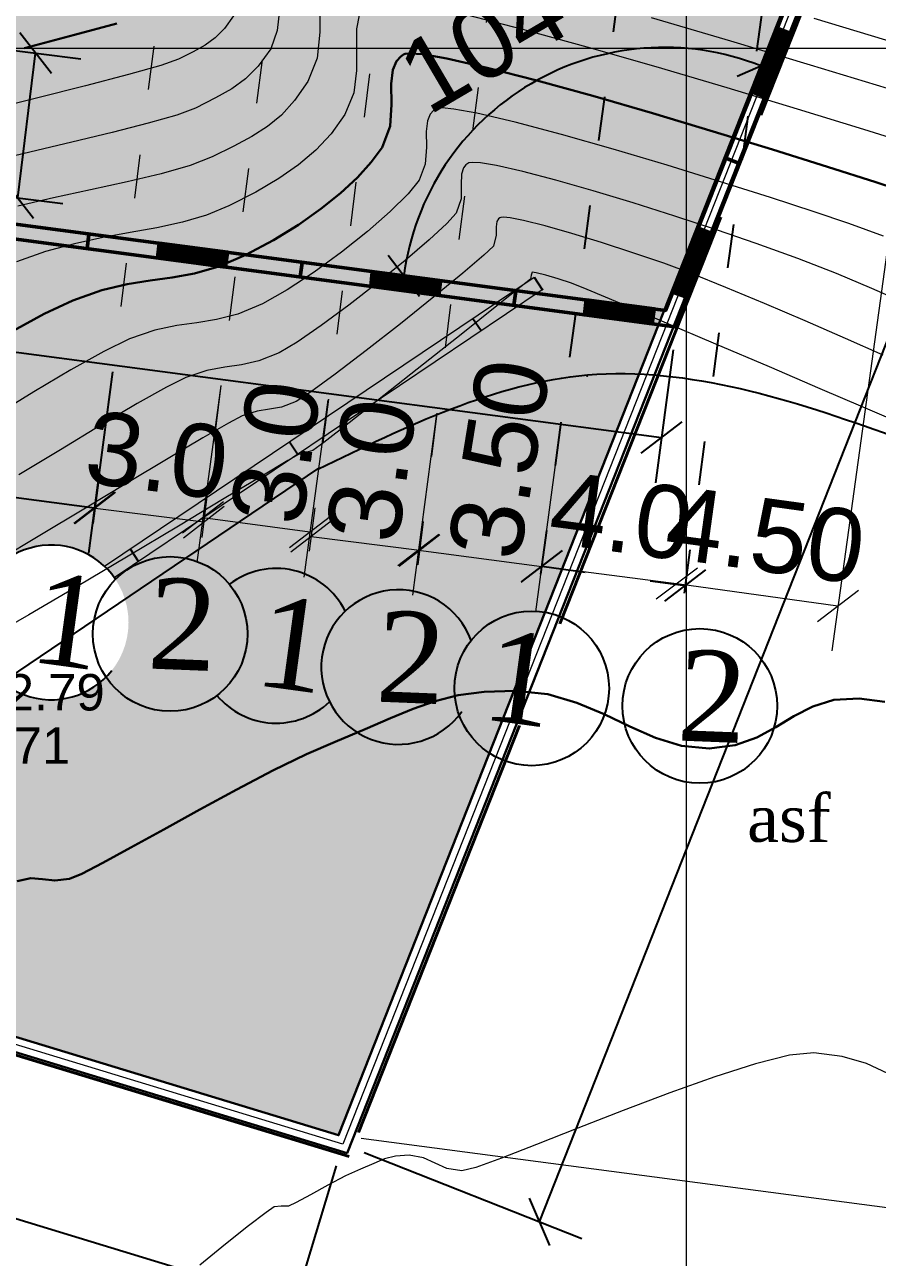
# Model space of a CAD drawing. Header units: feet. Extents: x 3381 to 683784, y 675186 to 4376258.
# Drawn here: x 682165.21 to 682188.61, y 4375631.15 to 4375664.96 of the extents above; entities that cross this region are included whole.
import ezdxf

# ---------------------------------------------------------------- set-up
doc = ezdxf.new("R2010")
doc.units = ezdxf.units.FT
doc.header["$MEASUREMENT"] = 0
doc.header["$PDMODE"] = 34
doc.header["$PDSIZE"] = 0.01
for name, pattern in [('ACAD_ISO02W100', [15, 12, -3]), ('ACAD_ISO03W100', [30, 12, -18]), ('DUZ', [0])]:
    doc.linetypes.add(name, pattern=pattern)
doc.layers.get('0').update_dxf_attribs({"linetype": 'CONTINUOUS'})
doc.layers.get('Defpoints').update_dxf_attribs({"linetype": 'CONTINUOUS'})
for name, color, linetype in [('0_Point_Height', 2, 'CONTINUOUS'), ('0_Point_Point', 7, 'CONTINUOUS'), ('Layer8', 7, 'CONTINUOUS'), ('Yazilar', 7, 'CONTINUOUS')]:
    doc.layers.add(name, color=color, linetype=linetype)
for name, color, linetype, lineweight in [('ANA HORIZONTAL', 24, 'CONTINUOUS', 30), ('HORIZANTAL', 24, 'CONTINUOUS', 13), ('km setka', 170, 'CONTINUOUS', 15)]:
    doc.layers.add(name, color=color, linetype=linetype, lineweight=lineweight)
doc.styles.get("Standard").update_dxf_attribs({"font": 'arial.ttf', "height": 2})
doc.styles.add('style5', font='ariall.ttf', dxfattribs={"height": 400})
doc.dimstyles.new('ISO-25', dxfattribs={"dimtxt": 2, "dimasz": 1, "dimexe": 1.25, "dimexo": 0.625, "dimtad": 1, "dimtxsty": 'Standard', "dimblk": 'OBLIQUE', "dimcen": 2.5, "dimadec": 0, "dimazin": 0, "dimtfac": 1, "dimtmove": 0, "dimatfit": 3, "dimldrblk": 'OBLIQUE', "dimfxl": 1, "dimarcsym": 0})

# ---------------------------------------------------------------- blocks, each defined once
blk = doc.blocks.new('_Oblique')
at = {"color": 0, "linetype": 'ByBlock', "lineweight": -2}
blk.add_line((-0.5, -0.5), (0.5, 0.5), dxfattribs=at)
blk = doc.blocks.new('*D64')
at = {"color": 0, "lineweight": -2, "transparency": 16777216}
for p, q in [((682081.761, 4375661.66), (682080.25, 4375656.696)), ((682080.614, 4375657.892), (682172.614, 4375629.892)), ((682173.761, 4375633.66), (682172.25, 4375628.696))]:
    blk.add_line(p, q, dxfattribs=at)
at = {"layer": 'Defpoints', "color": 0, "lineweight": 18, "transparency": 16777216}
for p in [(682081.943, 4375662.258), (682173.943, 4375634.258), (682172.614, 4375629.892)]:
    blk.add_point(p, dxfattribs=at)
at = {"color": 0, "lineweight": -2, "transparency": 16777216}
for p, rotation in [((682080.614, 4375657.892), 163.072486935853), ((682172.614, 4375629.892), 343.072486935853)]:
    blk.add_blockref('_Oblique', p, dxfattribs=dict(at, rotation=rotation))
at = {"color": 0, "lineweight": 18, "transparency": 16777216, "insert": (682127.146, 4375645.639), "char_height": 2, "attachment_point": 5, "rotation": 343.0725}
blk.add_mtext('96,17', dxfattribs=at)
blk = doc.blocks.new('*D65')
at = {"color": 0, "lineweight": -2, "transparency": 16777216}
for p, q in [((682206.524, 4375715.029), (682212.499, 4375712.668)), ((682179.336, 4375632.128), (682211.336, 4375713.128)), ((682174.524, 4375634.029), (682180.499, 4375631.668))]:
    blk.add_line(p, q, dxfattribs=at)
at = {"layer": 'Defpoints', "color": 0, "lineweight": 18, "transparency": 16777216}
for p in [(682205.943, 4375715.258), (682211.336, 4375713.128), (682173.943, 4375634.258)]:
    blk.add_point(p, dxfattribs=at)
at = {"color": 0, "lineweight": -2, "transparency": 16777216}
for p, rotation in [((682211.336, 4375713.128), 68.44292071496228), ((682179.336, 4375632.128), 248.4429207149623)]:
    blk.add_blockref('_Oblique', p, dxfattribs=dict(at, rotation=rotation))
at = {"color": 0, "lineweight": 18, "transparency": 16777216, "insert": (682193.637, 4375673.299), "char_height": 2, "attachment_point": 5, "rotation": 68.4429}
blk.add_mtext('87,09', dxfattribs=at)
blk = doc.blocks.new('*D54')
at = {"color": 0, "linetype": 'ACAD_ISO03W100', "lineweight": -2, "ltscale": 0.1, "transparency": 16777216}
for p, q in [((682183.109, 4375677.845), (682179.234, 4375648.868)), ((682187.047, 4375677.319), (682183.172, 4375648.341)), ((682179.4, 4375650.107), (682183.338, 4375649.58))]:
    blk.add_line(p, q, dxfattribs=at)
at = {"layer": 'Defpoints', "color": 0, "linetype": 'ACAD_ISO03W100', "lineweight": 9, "ltscale": 0.1, "transparency": 16777216}
for p in [(682183.192, 4375678.465), (682187.13, 4375677.938), (682183.338, 4375649.58)]:
    blk.add_point(p, dxfattribs=at)
at = {"color": 0, "linetype": 'ACAD_ISO03W100', "lineweight": -2, "ltscale": 0.1, "transparency": 16777216}
for p, rotation in [((682179.4, 4375650.107), 172.3837789304627), ((682183.338, 4375649.58), 352.3837789304627)]:
    blk.add_blockref('_Oblique', p, dxfattribs=dict(at, rotation=rotation))
at = {"color": 0, "linetype": 'ACAD_ISO03W100', "lineweight": 18, "ltscale": 0.1, "transparency": 16777216, "insert": (682181.587, 4375651.475), "char_height": 2, "attachment_point": 5, "rotation": 352.3838}
blk.add_mtext('{\\fArial|b0|i0|c238|p34;4.0}', dxfattribs=at)
blk = doc.blocks.new('*D62')
at = {"color": 0, "lineweight": -2, "transparency": 16777216}
for p, q in [((682158.644, 4375656.621), (682157.989, 4375651.649)), ((682167.619, 4375655.439), (682166.965, 4375650.467)), ((682158.153, 4375652.888), (682167.128, 4375651.707))]:
    blk.add_line(p, q, dxfattribs=at)
at = {"layer": 'Defpoints', "color": 0, "lineweight": 9, "transparency": 16777216}
for p in [(682158.725, 4375657.24), (682167.701, 4375656.059), (682167.128, 4375651.707)]:
    blk.add_point(p, dxfattribs=at)
at = {"color": 0, "lineweight": -2, "transparency": 16777216}
for p, rotation in [((682158.153, 4375652.888), 172.5021527093516), ((682167.128, 4375651.707), 352.5021527093517)]:
    blk.add_blockref('_Oblique', p, dxfattribs=dict(at, rotation=rotation))
at = {"color": 0, "lineweight": 18, "transparency": 16777216, "insert": (682163.018, 4375653.908), "char_height": 2, "attachment_point": 5, "rotation": 352.5022}
blk.add_mtext('{\\fArial|b0|i0|c238|p34;9.0}', dxfattribs=at)
blk = doc.blocks.new('*D43')
at = {"color": 0, "lineweight": -2, "transparency": 16777216}
for p, q in [((682160.319, 4375664.82), (682166.754, 4375664.025)), ((682165.023, 4375660.213), (682165.513, 4375664.179)), ((682159.829, 4375660.855), (682166.264, 4375660.06))]:
    blk.add_line(p, q, dxfattribs=at)
at = {"layer": 'Defpoints', "color": 0, "lineweight": 18, "transparency": 16777216}
for p in [(682159.698, 4375664.897, 688), (682165.513, 4375664.179), (682159.208, 4375660.931, 688)]:
    blk.add_point(p, dxfattribs=at)
at = {"color": 0, "lineweight": -2, "transparency": 16777216}
for p, rotation in [((682165.513, 4375664.179), 82.95726381748912), ((682165.023, 4375660.213), 262.9572638174891)]:
    blk.add_blockref('_Oblique', p, dxfattribs=dict(at, rotation=rotation))
at = {"color": 0, "lineweight": 18, "transparency": 16777216, "insert": (682163.634, 4375662.398), "char_height": 2, "attachment_point": 5, "rotation": 82.9573}
blk.add_mtext('{\\fArial|b0|i0|c238|p34;4.0}', dxfattribs=at)
blk = doc.blocks.new('*D34')
at = {"color": 0, "lineweight": -2, "transparency": 16777216}
for p, q in [((682085.389, 4375668.968), (682084.906, 4375665.321)), ((682085.07, 4375666.56), (682182.69, 4375653.636)), ((682183.009, 4375656.045), (682182.526, 4375652.397))]:
    blk.add_line(p, q, dxfattribs=at)
at = {"layer": 'Defpoints', "color": 0, "lineweight": 9, "transparency": 16777216}
for p in [(682085.471, 4375669.588), (682183.091, 4375656.664), (682182.69, 4375653.636)]:
    blk.add_point(p, dxfattribs=at)
at = {"color": 0, "lineweight": -2, "transparency": 16777216}
for p, rotation in [((682085.07, 4375666.56), 172.4585361197717), ((682182.69, 4375653.636), 352.4585361197717)]:
    blk.add_blockref('_Oblique', p, dxfattribs=dict(at, rotation=rotation))
at = {"color": 0, "lineweight": 18, "transparency": 16777216, "insert": (682134.096, 4375661.73), "char_height": 2, "attachment_point": 5, "rotation": 352.4585}
blk.add_mtext('{\\fArial|b0|i0|c238|p34;98.50}', dxfattribs=at)
blk = doc.blocks.new('*D31')
at = {"color": 0, "lineweight": -2, "transparency": 16777216}
blk.add_line((682088.606, 4375674.769), (682089.381, 4375676.282), dxfattribs=at)
blk.add_arc((682086.143, 4375669.959), 5.853, 352.4341, 62.879, dxfattribs=at)
at = {"layer": 'Defpoints', "color": 0, "lineweight": 30, "transparency": 16777216}
for p in [(682088.321, 4375674.213), (682087.459, 4375672.531), (682091.772, 4375671.565), (682086.143, 4375669.959), (682182.797, 4375657.122)]:
    blk.add_point(p, dxfattribs=at)
at = {"color": 0, "lineweight": -2, "transparency": 16777216}
for p, rotation in [((682088.811, 4375675.169), 152.8790078116275), ((682091.945, 4375669.189), 262.4341392840525)]:
    blk.add_blockref('_Oblique', p, dxfattribs=dict(at, rotation=rotation))
at = {"color": 0, "lineweight": 18, "transparency": 16777216, "insert": (682092.785, 4375673.44), "char_height": 2, "attachment_point": 5, "rotation": 297.6566}
blk.add_mtext('70°', dxfattribs=at)
blk = doc.blocks.new('*D32')
at = {"color": 0, "lineweight": -2, "transparency": 16777216}
blk.add_arc((682182.762, 4375657.126), 7.21, 68.4429, 172.4341, dxfattribs=at)
at = {"layer": 'Defpoints', "color": 0, "lineweight": 30, "transparency": 16777216}
for p in [(682205.683, 4375715.144), (682086.143, 4375669.959), (682177.424, 4375661.972), (682182.797, 4375657.122), (682173.825, 4375634.503)]:
    blk.add_point(p, dxfattribs=at)
at = {"color": 0, "lineweight": -2, "transparency": 16777216}
for p, rotation in [((682185.411, 4375663.832), 338.4429207148453), ((682175.615, 4375658.076), 262.4341392845762)]:
    blk.add_blockref('_Oblique', p, dxfattribs=dict(at, rotation=rotation))
at = {"color": 0, "lineweight": 18, "transparency": 16777216, "insert": (682178.276, 4375664.762), "char_height": 2, "attachment_point": 5, "rotation": 30.4385}
blk.add_mtext('104°', dxfattribs=at)

msp = doc.modelspace()

# ---------------------------------------------------------------- hatches: boundary and pattern name
at = {"lineweight": 25}
h = msp.add_hatch(dxfattribs=at)
h.set_pattern_fill('GRASS', color=3)
h.set_pattern_definition([(90, (1287.3136, 801.1559), (-0.707106781, 0.707106781), [0.1875, -1.226713563]), (45, (1287.3136, 801.1559), (-0.70710678119, 0.70710678119), [0.1875, -0.8125]), (135, (1287.3136, 801.1559), (-0.70710678119, -0.70710678119), [0.1875, -0.8125])])
edge = h.paths.add_edge_path(flags=16)
edge.add_arc((682100.284, 4375677.651), 3.56, 0, 360)
edge = h.paths.add_edge_path()
edge.add_arc((682165.941, 4375648.566), 2.121, 0, 360)
edge = h.paths.add_edge_path()
edge.add_line((682103.076, 4375679.859), (682107.613, 4375679.251))
edge.add_line((682107.613, 4375679.251), (682108.001, 4375682.14))
edge.add_line((682108.001, 4375682.14), (682100.674, 4375683.13))
edge.add_line((682100.674, 4375683.13), (682102.815, 4375698.986))
edge.add_line((682102.815, 4375698.986), (682111.188, 4375697.855))
edge.add_line((682111.188, 4375697.855), (682111.915, 4375703.238))
edge.add_line((682111.915, 4375703.238), (682107.263, 4375703.91))
edge.add_line((682107.263, 4375703.91), (682108.077, 4375709.551))
edge.add_line((682108.077, 4375709.551), (682116.199, 4375708.398))
edge.add_line((682116.199, 4375708.398), (682119.945, 4375735.513))
edge.add_line((682119.945, 4375735.513), (682120.038, 4375736.202))
edge.add_line((682120.038, 4375736.202), (682119.768, 4375735.709))
edge.add_line((682119.768, 4375735.709), (682082.23, 4375662.38))
edge.add_line((682082.23, 4375662.38), (682173.825, 4375634.503))
edge.add_line((682173.825, 4375634.503), (682205.683, 4375715.144))
edge.add_line((682205.683, 4375715.144), (682198.572, 4375717.865))
edge.add_line((682198.572, 4375717.865), (682196.818, 4375713.281))
edge.add_line((682196.818, 4375713.281), (682188.454, 4375716.215))
edge.add_arc((682347.883, 4375651.33), 172.127, 157.85455, 159.31778)
edge.add_line((682186.849, 4375712.122), (682200.214, 4375710.326))
edge.add_line((682200.214, 4375710.326), (682199.472, 4375705.078))
edge.add_line((682199.472, 4375705.078), (682186.143, 4375706.885))
edge.add_arc((682186.443, 4375703.744), 3.155, 95.4615, 167.5925)
edge.add_line((682183.362, 4375704.422), (682183.362, 4375703.467))
edge.add_line((682183.362, 4375703.467), (682185.028, 4375703.86))
edge.add_line((682185.028, 4375703.86), (682190.62, 4375702.881))
edge.add_line((682190.62, 4375702.881), (682188.67, 4375689.698))
edge.add_line((682188.67, 4375689.698), (682188.451, 4375689.698))
edge.add_line((682188.451, 4375689.698), (682183.362, 4375690.415))
edge.add_line((682183.362, 4375690.415), (682183.973, 4375695.783))
edge.add_line((682183.973, 4375695.783), (682189.076, 4375695.084))
edge.add_line((682189.076, 4375695.084), (682189.427, 4375697.646))
edge.add_line((682189.427, 4375697.646), (682184.247, 4375698.356))
edge.add_line((682184.247, 4375698.356), (682184.843, 4375703.444))
edge.add_line((682184.843, 4375703.444), (682183.262, 4375703.235))
edge.add_line((682183.262, 4375703.235), (682181.206, 4375687.269))
edge.add_line((682181.206, 4375687.269), (682189.942, 4375686.06))
edge.add_line((682189.942, 4375686.06), (682189.111, 4375678.704))
edge.add_line((682189.111, 4375678.704), (682180.328, 4375679.919))
edge.add_line((682180.328, 4375679.919), (682179.949, 4375677.269))
edge.add_line((682179.949, 4375677.269), (682173.822, 4375678.073))
edge.add_arc((682173.385, 4375668.082), 10, 87.4993, 110.7786)
edge.add_line((682169.838, 4375677.432), (682179.587, 4375676.005))
edge.add_line((682179.587, 4375676.005), (682178.96, 4375672.511))
edge.add_line((682178.96, 4375672.511), (682175.65, 4375673.037))
edge.add_line((682175.65, 4375673.037), (682176.043, 4375676.111))
edge.add_line((682176.043, 4375676.111), (682173.512, 4375676.446))
edge.add_line((682173.512, 4375676.446), (682173.107, 4375673.384))
edge.add_line((682173.107, 4375673.384), (682169.783, 4375673.824))
edge.add_line((682169.783, 4375673.824), (682170.135, 4375676.921))
edge.add_line((682170.135, 4375676.921), (682169.341, 4375677.228))
edge.add_arc((682173.555, 4375667.869), 10.263, 114.2395, 179.0096)
edge.add_line((682163.293, 4375668.047), (682162.943, 4375665.411))
edge.add_line((682162.943, 4375665.411), (682159.957, 4375665.738))
edge.add_line((682159.957, 4375665.738), (682159.076, 4375660.875))
edge.add_line((682159.076, 4375660.875), (682150.367, 4375662.088))
edge.add_line((682150.367, 4375662.088), (682151.054, 4375666.989))
edge.add_line((682151.054, 4375666.989), (682144.128, 4375667.908))
edge.add_line((682144.128, 4375667.908), (682144.563, 4375671.182))
edge.add_arc((682141.589, 4375671.577), 3, 352.4412, 442.1402)
edge.add_line((682141.999, 4375674.549), (682130.113, 4375676.189))
edge.add_line((682130.113, 4375676.189), (682128.842, 4375666.772))
edge.add_line((682128.842, 4375666.772), (682121.539, 4375667.751))
edge.add_line((682121.539, 4375667.751), (682122.793, 4375677.2))
edge.add_line((682122.793, 4375677.2), (682119.777, 4375677.622))
edge.add_line((682119.777, 4375677.622), (682118.516, 4375668.117))
edge.add_line((682118.516, 4375668.117), (682117.086, 4375668.391))
edge.add_line((682117.086, 4375668.391), (682106.365, 4375669.935))
edge.add_line((682106.365, 4375669.935), (682107.414, 4375677.765))
edge.add_line((682107.414, 4375677.765), (682103.794, 4375678.25))
edge.add_arc((682100.284, 4375677.651), 3.56, 9.688, 38.3434)
at = {"lineweight": 50}
h = msp.add_hatch(dxfattribs=at)
h.set_pattern_fill('ANSI31', scale=0.3, angle=76.0049)
h.set_pattern_definition([(121.0048721836, (4762644.893145, 2652620.028507), (-0.03214213128778, -0.01931666110587), [])])
h.paths.add_polyline_path([(682185.165, 4375663.112), (682185.861, 4375664.871), (682186.238, 4375664.719), (682185.548, 4375662.969)])
h = msp.add_hatch(dxfattribs=at)
h.set_pattern_fill('ANSI31', scale=0.3, angle=76.0057)
h.set_pattern_definition([(121.00571866655, (4762668.182026, 2652674.825982), (-0.0321418459016, -0.01931713596884), [])])
h.paths.add_polyline_path([(682182.999, 4375657.624), (682183.696, 4375659.383), (682184.071, 4375659.232), (682183.381, 4375657.482)])
h = msp.add_hatch(dxfattribs=at)
h.set_pattern_fill('ANSI31', scale=0.3, angle=-0.0118)
h.set_pattern_definition([(44.9882312419, (-3810.842687, -236.46848), (-0.0265110571503, 0.02652195031993), [])])
h.paths.add_polyline_path([(682168.905, 4375658.968), (682170.78, 4375658.717), (682170.725, 4375658.312), (682168.86, 4375658.559)])
h = msp.add_hatch(dxfattribs=at)
h.set_pattern_fill('ANSI31', scale=0.3, angle=-0.0118)
h.set_pattern_definition([(44.9882312419, (-3804.99408, -237.243376), (-0.0265110571503, 0.02652195031993), [])])
h.paths.add_polyline_path([(682174.752, 4375658.171), (682176.627, 4375657.92), (682176.573, 4375657.537), (682174.708, 4375657.784)])
h = msp.add_hatch(dxfattribs=at)
h.set_pattern_fill('ANSI31', scale=0.3, angle=-0.0118)
h.set_pattern_definition([(44.9882312419, (-3799.13223, -238.023863), (-0.0265110571503, 0.02652195031993), [])])
h.paths.add_polyline_path([(682180.617, 4375657.411), (682182.488, 4375657.163), (682182.434, 4375656.752), (682180.57, 4375657)])

# ---------------------------------------------------------------- linework, layer by layer
at = {"color": 7, "lineweight": 18}
for p, q in [((682191.721, 4375679.401), (682187.357, 4375647.783)), ((682170.593, 4375655.063), (682169.937, 4375650.207)), ((682173.527, 4375654.667), (682172.871, 4375649.81)), ((682176.517, 4375654.288), (682175.852, 4375649.311)), ((682179.899, 4375653.836), (682179.233, 4375648.859)), ((682167.149, 4375651.7), (682170.125, 4375651.323)), ((682170.104, 4375651.445), (682173.038, 4375651.049)), ((682173.072, 4375650.922), (682176.048, 4375650.546)), ((682176.017, 4375650.55), (682179.399, 4375650.098)), ((682179.409, 4375650.106), (682183.442, 4375649.585)), ((682183.107, 4375649.631), (682187.528, 4375649.021)), ((682174.444, 4375634.422), (682208.255, 4375629.973))]:
    msp.add_line(p, q, dxfattribs=at)
at = {"color": 7, "linetype": 'ACAD_ISO03W100', "lineweight": 18, "ltscale": 0.1}
for p, q in [((682169.882, 4375673.3), (682166.992, 4375650.46)), ((682172.858, 4375672.923), (682169.969, 4375650.083)), ((682175.807, 4375672.543), (682172.915, 4375649.682)), ((682178.784, 4375672.166), (682175.891, 4375649.306))]:
    msp.add_line(p, q, dxfattribs=at)
at = {"color": 7, "lineweight": 50}
for p, q in [((682184.451, 4375661.3), (682184.829, 4375661.155)), ((682166.976, 4375659.204), (682166.925, 4375658.82)), ((682172.825, 4375658.427), (682172.773, 4375658.042)), ((682178.687, 4375657.649), (682178.636, 4375657.265))]:
    msp.add_line(p, q, dxfattribs=at)
at = {"linetype": 'Continuous', "lineweight": 0}
for p, q in [((682167.401, 4375650.105, 682.79), (682179.191, 4375658.032, 682.842)), ((682167.666, 4375649.801, 682.79), (682179.414, 4375657.7, 682.842))]:
    msp.add_line(p, q, dxfattribs=at)
at = {"linetype": 'Continuous'}
for p, q in [((682179.191, 4375658.032, 682.842), (682179.414, 4375657.7, 682.842)), ((682177.514, 4375656.905, 682.839), (682177.737, 4375656.573, 682.839)), ((682172.479, 4375653.52), (682172.703, 4375653.188)), ((682168.107, 4375650.58), (682168.331, 4375650.249))]:
    msp.add_line(p, q, dxfattribs=at)
at = {"color": 30, "linetype": 'Continuous'}
msp.add_line((682162.056, 4375645.202, 682.709), (682173.283, 4375652.795, 682.82), dxfattribs=at)
at = {"color": 6, "linetype": 'ACAD_ISO02W100', "lineweight": 40, "elevation": 374.953}
msp.add_lwpolyline([(682207.23, 4375740.233), (682222.258, 4375723.541), (682213.835, 4375725.27), (682195.096, 4375719.624), (682206.391, 4375715.474), (682174.113, 4375633.919), (682081.49, 4375662.079), (682124.812, 4375746.714), (682183.067, 4375724.363), (682204.2, 4375732.115), (682207.23, 4375740.233)], dxfattribs=at)
at = {"color": 7, "lineweight": 30}
for points in [[(682193.828, 4375720.109), (682206.203, 4375715.373), (682174.061, 4375634.013), (682081.656, 4375662.137), (682124.847, 4375746.509), (682184.486, 4375723.684)], [(682193.686, 4375719.735), (682205.683, 4375715.144), (682173.825, 4375634.503), (682082.23, 4375662.38), (682125.039, 4375746.007), (682184.343, 4375723.311)]]:
    msp.add_lwpolyline(points, dxfattribs=at)
at = {"color": 1, "lineweight": 0}
msp.add_lwpolyline([(682081.943, 4375662.258), (682124.943, 4375746.258), (682205.943, 4375715.258), (682173.943, 4375634.258)], close=True, dxfattribs=at)
at = {"color": 7, "lineweight": 50}
for points in [[(682184.595, 4375723.244), (682184.77, 4375723.605), (682159.447, 4375733.287), (682120.553, 4375738.12), (682085.507, 4375669.657), (682183.056, 4375656.669), (682198.833, 4375696.585), (682198.474, 4375696.727), (682182.797, 4375657.122), (682086.143, 4375669.959), (682120.832, 4375737.687), (682159.346, 4375732.913), (682184.595, 4375723.244)], [(682185.165, 4375663.112), (682185.863, 4375664.868), (682186.238, 4375664.72), (682185.546, 4375662.97), (682185.183, 4375663.105)], [(682183, 4375657.624), (682183.694, 4375659.382), (682184.069, 4375659.234), (682183.378, 4375657.484), (682183.014, 4375657.619)], [(682168.906, 4375658.967), (682170.78, 4375658.718), (682170.726, 4375658.314), (682168.86, 4375658.563), (682168.904, 4375658.948)], [(682174.752, 4375658.171), (682176.625, 4375657.922), (682176.574, 4375657.538), (682174.709, 4375657.786), (682174.752, 4375658.171)], [(682180.617, 4375657.411), (682182.488, 4375657.163), (682182.434, 4375656.752), (682180.57, 4375657), (682180.617, 4375657.411)]]:
    msp.add_lwpolyline(points, dxfattribs=at)
at = {"color": 7, "linetype": 'DUZ', "lineweight": 25}
for centre in [(682169.205, 4375648.25, 682.784), (682179.126, 4375646.757, -929.671), (682183.738, 4375646.275, -929.671)]:
    msp.add_circle(centre, 2.121, dxfattribs=at)
for centre, start, end in [((682165.941, 4375648.566, -1859.342), 33.8478, 321.625), ((682172.115, 4375647.925), 26.7507, 127.266), ((682175.471, 4375647.342, -1626.171), 20.1455, 325.0087), ((682172.115, 4375647.925), 219.9711, 313.5574)]:
    msp.add_arc(centre, 2.121, start, end, dxfattribs=at)
at = {"color": 30, "linetype": 'Continuous'}
msp.add_open_spline([(682173.255, 4375652.77), (682175.691, 4375653.953), (682180.785, 4375656.425), (682189.651, 4375653.601), (682196.922, 4375650.574), (682201.291, 4375645.326), (682202.242, 4375639.669), (682202.364, 4375635.689), (682202.438, 4375633.275)], degree=3, knots=[0, 0, 0, 0, 7.836941, 16.383664, 26.472949, 31.316468, 36.03358, 43.306752, 43.306752, 43.306752, 43.306752], dxfattribs=at)
at = {"layer": '0_Point_Point'}
for p in [(682179.414, 4375657.7, 682.842), (682180.648, 4375655.328, 682.839), (682173.283, 4375652.795, 682.82)]:
    msp.add_point(p, dxfattribs=at)
at = {"layer": 'ANA HORIZONTAL', "color": 32, "lineweight": 30}
for points, elevation in [([(682167.745, 4375664.993), (682166.584, 4375664.681), (682165.211, 4375664.32)], 687.5), ([(682189.631, 4375660.296), (682188.569, 4375660.642), (682187.246, 4375661.064), (682185.735, 4375661.536), (682184.107, 4375662.033), (682182.438, 4375662.531), (682180.799, 4375663.005), (682179.262, 4375663.43), (682177.902, 4375663.781), (682176.792, 4375664.033), (682176.131, 4375664.147), (682175.793, 4375664.172), (682175.652, 4375664.158), (682175.608, 4375664.141), (682175.532, 4375664.088), (682175.415, 4375663.961), (682175.313, 4375663.722), (682175.272, 4375663.334), (682175.281, 4375662.772), (682175.239, 4375662.175), (682175.019, 4375661.595), (682174.724, 4375661.189), (682174.344, 4375660.768), (682173.883, 4375660.338), (682173.343, 4375659.905), (682172.727, 4375659.475), (682172.037, 4375659.054), (682171.278, 4375658.648), (682170.536, 4375658.331), (682169.876, 4375658.14), (682169.262, 4375658.028), (682168.656, 4375657.945), (682168.025, 4375657.844), (682167.33, 4375657.678), (682166.538, 4375657.397), (682165.747, 4375657.027), (682164.896, 4375656.565)], 685)]:
    msp.add_lwpolyline(points, dxfattribs=dict(at, elevation=elevation))
at = {"layer": 'ANA HORIZONTAL', "color": 16, "lineweight": 30, "elevation": 682.5}
msp.add_lwpolyline([(682188.819, 4375646.384), (682188.109, 4375646.482), (682187.416, 4375646.442), (682186.835, 4375646.262), (682186.32, 4375645.995), (682185.824, 4375645.693), (682185.302, 4375645.409), (682184.708, 4375645.196), (682183.996, 4375645.104), (682183.238, 4375645.181), (682182.522, 4375645.402), (682181.821, 4375645.711), (682181.112, 4375646.05), (682180.368, 4375646.364), (682179.564, 4375646.597), (682178.676, 4375646.691), (682177.823, 4375646.663), (682177.106, 4375646.567), (682176.474, 4375646.411), (682175.873, 4375646.199), (682175.25, 4375645.939), (682174.553, 4375645.635), (682173.729, 4375645.294), (682172.943, 4375644.951), (682172.026, 4375644.502), (682171.034, 4375643.983), (682170.018, 4375643.434), (682169.031, 4375642.891), (682168.127, 4375642.392), (682167.358, 4375641.974), (682166.778, 4375641.674), (682166.439, 4375641.53), (682166.04, 4375641.485), (682165.706, 4375641.524), (682165.38, 4375641.55), (682165.005, 4375641.469)], dxfattribs=at)
at = {"layer": 'HORIZANTAL', "color": 32, "linetype": 'Continuous', "lineweight": 13}
for points, elevation in [([(682172.215, 4375665.443), (682172.143, 4375664.798), (682171.963, 4375664.302), (682171.62, 4375663.825), (682171.276, 4375663.475), (682170.897, 4375663.2), (682170.449, 4375662.951), (682169.898, 4375662.675), (682169.391, 4375662.483), (682168.603, 4375662.256), (682167.615, 4375662.003), (682166.505, 4375661.735), (682165.352, 4375661.465), (682164.236, 4375661.201)], 686.5), ([(682173.316, 4375665.481), (682173.314, 4375664.757), (682173.236, 4375664.044), (682172.982, 4375663.4), (682172.617, 4375662.881), (682172.257, 4375662.483), (682171.876, 4375662.166), (682171.449, 4375661.894), (682170.951, 4375661.629), (682170.358, 4375661.333), (682169.754, 4375661.096), (682168.957, 4375660.868), (682168.025, 4375660.647), (682167.02, 4375660.428), (682165.999, 4375660.209), (682165.023, 4375659.984)], 686), ([(682170.945, 4375665.205), (682170.694, 4375664.856), (682170.443, 4375664.601), (682170.167, 4375664.401), (682169.84, 4375664.219), (682169.438, 4375664.017), (682168.949, 4375663.845), (682168.059, 4375663.593), (682166.883, 4375663.285), (682165.538, 4375662.946), (682164.14, 4375662.598)], 687), ([(682174.394, 4375665.223), (682174.321, 4375664.849), (682174.316, 4375664.303), (682174.321, 4375663.704), (682174.246, 4375663.09), (682174, 4375662.497), (682173.623, 4375661.971), (682173.204, 4375661.516), (682172.729, 4375661.112), (682172.183, 4375660.737), (682171.551, 4375660.37), (682170.818, 4375659.99), (682170.202, 4375659.735), (682169.541, 4375659.542), (682168.842, 4375659.391), (682168.11, 4375659.257), (682167.353, 4375659.119), (682166.576, 4375658.954), (682165.787, 4375658.739), (682164.991, 4375658.452)], 685.5), ([(682189.872, 4375661.573), (682188.235, 4375662.085), (682186.416, 4375662.646), (682184.492, 4375663.228), (682182.542, 4375663.804), (682180.646, 4375664.348), (682178.882, 4375664.832), (682177.329, 4375665.23)], 685.5), ([(682188.885, 4375663.207), (682186.778, 4375663.851), (682184.592, 4375664.506), (682182.408, 4375665.146)], 686), ([(682189.232, 4375664.419), (682186.872, 4375665.134)], 686.5), ([(682188.779, 4375659.158), (682187.823, 4375659.506), (682186.876, 4375659.828), (682185.677, 4375660.219), (682184.306, 4375660.654), (682182.841, 4375661.104), (682181.361, 4375661.544), (682179.944, 4375661.946), (682178.67, 4375662.284), (682177.618, 4375662.532), (682176.987, 4375662.647), (682176.665, 4375662.676), (682176.531, 4375662.664), (682176.49, 4375662.649), (682176.431, 4375662.608), (682176.341, 4375662.51), (682176.263, 4375662.327), (682176.231, 4375662.029), (682176.238, 4375661.597), (682176.206, 4375661.138), (682176.037, 4375660.693), (682175.734, 4375660.32), (682175.245, 4375659.839), (682174.618, 4375659.292), (682173.905, 4375658.723), (682173.154, 4375658.173), (682172.415, 4375657.687), (682171.738, 4375657.306), (682171.063, 4375657.024), (682170.479, 4375656.871), (682169.936, 4375656.787), (682169.388, 4375656.711), (682168.787, 4375656.583), (682168.085, 4375656.341), (682167.383, 4375656.001), (682166.481, 4375655.497), (682165.462, 4375654.89), (682164.404, 4375654.242)], 684.5), ([(682189.358, 4375657.336), (682188.461, 4375657.728), (682187.485, 4375658.133), (682186.429, 4375658.546), (682185.287, 4375658.961), (682184.196, 4375659.335), (682183.057, 4375659.71), (682181.913, 4375660.071), (682180.808, 4375660.404), (682179.785, 4375660.696), (682178.886, 4375660.931), (682178.156, 4375661.096), (682177.722, 4375661.167), (682177.498, 4375661.181), (682177.402, 4375661.169), (682177.372, 4375661.157), (682177.322, 4375661.12), (682177.25, 4375661.03), (682177.2, 4375660.858), (682177.193, 4375660.577), (682177.186, 4375660.182), (682177.055, 4375659.79), (682176.799, 4375659.504), (682176.309, 4375659.055), (682175.652, 4375658.497), (682174.896, 4375657.884), (682174.105, 4375657.27), (682173.348, 4375656.709), (682172.69, 4375656.255), (682172.198, 4375655.963), (682171.638, 4375655.738), (682171.159, 4375655.631), (682170.704, 4375655.569), (682170.214, 4375655.479), (682169.632, 4375655.286), (682169.106, 4375655.022), (682168.301, 4375654.566), (682167.302, 4375653.974), (682166.191, 4375653.304), (682165.052, 4375652.611)], 684), ([(682188.771, 4375655.898), (682187.736, 4375656.354), (682186.63, 4375656.835), (682185.516, 4375657.311), (682184.456, 4375657.754), (682183.513, 4375658.132), (682182.751, 4375658.417), (682181.899, 4375658.707), (682181.043, 4375658.985), (682180.228, 4375659.234), (682179.498, 4375659.441), (682178.896, 4375659.591), (682178.537, 4375659.661), (682178.353, 4375659.679), (682178.277, 4375659.673), (682178.254, 4375659.664), (682178.217, 4375659.636), (682178.171, 4375659.562), (682178.151, 4375659.418), (682178.153, 4375659.187), (682178.074, 4375658.888), (682177.814, 4375658.636), (682177.236, 4375658.144), (682176.438, 4375657.492), (682175.522, 4375656.76), (682174.586, 4375656.027), (682173.73, 4375655.373), (682173.054, 4375654.878), (682172.658, 4375654.621), (682172.263, 4375654.471), (682171.928, 4375654.411), (682171.589, 4375654.358), (682171.179, 4375654.231), (682170.803, 4375654.032), (682170.1, 4375653.625), (682169.152, 4375653.061), (682168.037, 4375652.393), (682166.836, 4375651.671), (682165.628, 4375650.948), (682164.495, 4375650.275)], 683.5), ([(682189.051, 4375654.111), (682188.22, 4375654.468), (682187.041, 4375654.975), (682185.649, 4375655.572), (682184.178, 4375656.201), (682182.764, 4375656.803), (682181.543, 4375657.322), (682180.648, 4375657.698), (682180.215, 4375657.872), (682179.853, 4375657.991), (682179.511, 4375658.09), (682179.251, 4375658.155), (682179.135, 4375658.172), (682179.112, 4375658.087), (682179.092, 4375657.985), (682178.835, 4375657.775), (682178.17, 4375657.245), (682177.232, 4375656.5), (682176.155, 4375655.647), (682175.071, 4375654.792), (682174.114, 4375654.042), (682173.418, 4375653.502), (682173.117, 4375653.278), (682172.924, 4375653.223), (682172.726, 4375653.175), (682172.433, 4375653.006), (682171.72, 4375652.58), (682170.686, 4375651.961), (682169.43, 4375651.208), (682168.051, 4375650.386), (682166.65, 4375649.555), (682165.325, 4375648.778), (682164.176, 4375648.116)], 683)]:
    msp.add_lwpolyline(points, dxfattribs=dict(at, elevation=elevation))
at = {"layer": 'HORIZANTAL', "color": 16, "linetype": 'Continuous', "lineweight": 20, "elevation": 682}
msp.add_lwpolyline([(682188.896, 4375636.194), (682188.309, 4375636.467), (682187.646, 4375636.659), (682186.866, 4375636.759), (682186.199, 4375636.694), (682185.269, 4375636.463), (682184.149, 4375636.107), (682182.914, 4375635.667), (682181.638, 4375635.183), (682180.393, 4375634.696), (682179.254, 4375634.246), (682178.295, 4375633.873), (682177.589, 4375633.618), (682177.21, 4375633.522), (682176.799, 4375633.585), (682176.472, 4375633.732), (682176.154, 4375633.882), (682175.767, 4375633.953), (682175.387, 4375633.927), (682175.088, 4375633.85), (682174.793, 4375633.729), (682174.426, 4375633.574), (682174.016, 4375633.385), (682173.53, 4375633.13), (682173.051, 4375632.866), (682172.662, 4375632.655), (682172.449, 4375632.554), (682172.25, 4375632.552), (682172.06, 4375632.537), (682171.836, 4375632.383), (682171.358, 4375632.019), (682170.721, 4375631.514), (682170.023, 4375630.935)], dxfattribs=at)
at = {"layer": 'km setka', "flags": 128}
for points in [[(682183.362, 4375840.33), (682183.362, 4375616.478)], [(682043.209, 4375664.316), (682267.219, 4375664.316)]]:
    msp.add_lwpolyline(points, dxfattribs=at)

# ---------------------------------------------------------------- block references
at = {"color": 7, "lineweight": 18}
for p, rotation in [((682167.149, 4375651.7), 172.7894420105146), ((682170.104, 4375651.445), 172.3059413620454), ((682170.125, 4375651.323), 352.7894420105146), ((682173.038, 4375651.049), 352.3059413620454), ((682173.072, 4375650.922), 172.7894419679662), ((682176.017, 4375650.55), 172.3837789304354), ((682176.048, 4375650.546), 352.7894419679662), ((682179.399, 4375650.098), 352.3837789304354), ((682183.107, 4375649.631), 172.1407467968113), ((682187.528, 4375649.021), 352.1407467968113)]:
    msp.add_blockref('_Oblique', p, dxfattribs=dict(at, rotation=rotation))

# ---------------------------------------------------------------- texts
at = {"color": 7, "lineweight": 18, "char_height": 2, "attachment_point": 5}
for s, insert, rotation in [('{\\fArial|b0|i0|c238|p34;3.50}', (682178.241, 4375653.052), 80.7917), ('{\\fArial|b0|i0|c238|p34;3.0}', (682172.108, 4375653.236, -682.807), 82.3059), ('{\\fArial|b0|i0|c238|p34;3.0}', (682174.735, 4375652.745, -1365.807), 82.3059), ('{\\fArial|b0|i0|c238|p34;3.0}', (682168.844, 4375653.146), 352.7894), ('{\\fArial|b0|i0|c238|p34;4.50}', (682185.542, 4375650.957), 352.1407)]:
    msp.add_mtext(s, dxfattribs=dict(at, insert=insert, rotation=rotation))
at = {"layer": '0_Point_Height', "color": 0}
for s, p in [('682.79', (682163.137, 4375646.151, 682.786)), ('682.71', (682162.192, 4375644.688, 682.709))]:
    msp.add_text(s, height=1, dxfattribs=at).set_placement(p)
at = {"layer": 'Layer8', "color": 0, "lineweight": 18, "char_height": 2.5, "width": 81.30669, "attachment_point": 7, "style": 'style5'}
for s, insert, rotation in [('{\\fTimes New Roman|b0|i0|c238|p18;1}', (682165.29, 4375647.501, -2555.842), 352.2259), ('{\\fTimes New Roman|b0|i0|c238|p18;2}', (682168.557, 4375647.304, -13.716), 357.7189), ('{\\fTimes New Roman|b0|i0|c238|p18;1}', (682171.464, 4375646.86, -696.5), 352.2259), ('{\\fTimes New Roman|b0|i0|c238|p18;2}', (682174.824, 4375646.396, -2322.671), 357.7189), ('{\\fTimes New Roman|b0|i0|c238|p18;1}', (682177.7, 4375645.924, -3252.342), 352.2259), ('{\\fTimes New Roman|b0|i0|c238|p18;2}', (682183.09, 4375645.329, -1626.171), 357.7189)]:
    msp.add_mtext(s, dxfattribs=dict(at, insert=insert, rotation=rotation))
at = {"layer": 'Yazilar', "color": 30, "insert": (682185.042, 4375643.851), "char_height": 1.3, "width": 0.10588, "attachment_point": 1, "rotation": 359.7512}
msp.add_mtext('{\\fTimes New Roman|b0|i0|c0|p18;asf}', dxfattribs=at)

# ---------------------------------------------------------------- dimensions: what is measured, and where the dimension line sits
at = {"color": 7, "lineweight": 18}
for base, line1, line2, picture, middle in [((682177.424, 4375661.972), ((682182.797, 4375657.122), (682086.143, 4375669.959)), ((682205.683, 4375715.144), (682173.825, 4375634.503)), '*D32', (682178.276, 4375664.762)), ((682091.772, 4375671.565), ((682088.321, 4375674.213), (682087.459, 4375672.531)), ((682182.797, 4375657.122), (682086.143, 4375669.959)), '*D31', (682092.785, 4375673.44))]:
    dim = msp.add_angular_dim_2l(base=base, line1=line1, line2=line2, dimstyle='ISO-25', dxfattribs=at)
    dim.commit()
    dim.dimension.update_dxf_attribs({"geometry": picture, "text_midpoint": middle})
for p1, p2, distance, picture, middle in [((682173.943, 4375634.258), (682205.943, 4375715.258), -5.799, '*D65', (682193.637, 4375673.299)), ((682081.943, 4375662.258), (682173.943, 4375634.258), -4.564, '*D64', (682127.146, 4375645.639))]:
    dim = msp.add_aligned_dim(p1=p1, p2=p2, distance=distance, dimstyle='ISO-25', dxfattribs=at)
    dim.commit()
    dim.dimension.update_dxf_attribs({"geometry": picture, "text_midpoint": middle})
at = {"color": 7, "linetype": 'ACAD_ISO03W100', "lineweight": 18, "ltscale": 0.1}
dim = msp.add_linear_dim(base=(682183.338, 4375649.58), p1=(682183.192, 4375678.465), p2=(682187.13, 4375677.938), angle=352.3838, text='{\\fArial|b0|i0|c238|p34;4.0}', dimstyle='ISO-25', dxfattribs=at)
dim.commit()
dim.dimension.update_dxf_attribs({"geometry": '*D54', "text_midpoint": (682181.369, 4375649.843), "dimtype": 161})
at = {"color": 7, "lineweight": 18}
dim = msp.add_aligned_dim(p1=(682085.471, 4375669.588), p2=(682183.091, 4375656.664), distance=-3.055, text='{\\fArial|b0|i0|c238|p34;98.50}', dimstyle='ISO-25', dxfattribs=at)
dim.commit()
dim.dimension.update_dxf_attribs({"geometry": '*D34', "text_midpoint": (682134.096, 4375661.73)})
for base, p1, p2, angle, text, picture, middle in [((682165.513, 4375664.179), (682159.208, 4375660.931, 688), (682159.698, 4375664.897, 688), 82.9573, '{\\fArial|b0|i0|c238|p34;4.0}', '*D43', (682165.268, 4375662.196)), ((682167.128, 4375651.707), (682158.725, 4375657.24), (682167.701, 4375656.059), 352.5022, '{\\fArial|b0|i0|c238|p34;9.0}', '*D62', (682162.804, 4375652.276))]:
    dim = msp.add_linear_dim(base=base, p1=p1, p2=p2, angle=angle, text=text, dimstyle='ISO-25', dxfattribs=at)
    dim.commit()
    dim.dimension.update_dxf_attribs({"geometry": picture, "text_midpoint": middle, "dimtype": 161})

doc.saveas('drawing.dxf')
